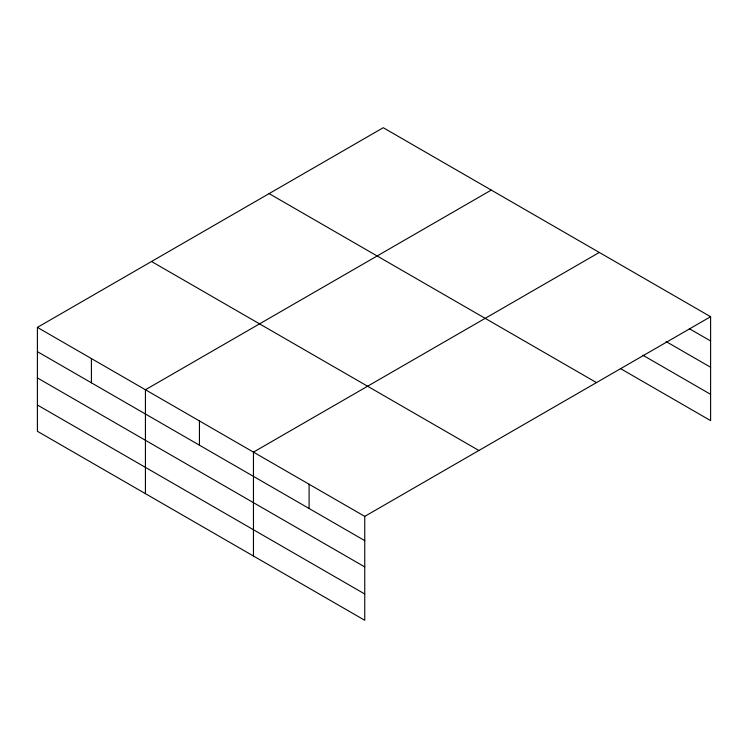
<?xml version="1.0" encoding="UTF-8"?>
<svg xmlns="http://www.w3.org/2000/svg" width="748" height="748" viewBox="0 0 748 748"><rect width="100%" height="100%" fill="white"/><g stroke="black" fill="none" stroke-linecap="round" stroke-linejoin="round"><path stroke-width="1.12" d="M364.753 566.919L364.753 516.382L37.4 327.39L37.4 431.287L364.753 620.288L364.753 566.919L37.4 377.918M620.55 368.624L710.6 420.61L710.6 316.713L383.247 127.712L37.4 327.39M491.268 190.086L145.43 389.755L145.43 493.652M599.298 252.45L253.46 452.129L253.46 556.026M364.753 516.382L710.6 316.713M689.347 328.69L710.6 340.957M666.075 341.546L710.6 367.249M642.803 355.188L710.6 394.327M269.112 193.61L596.474 382.602M151.526 261.491L478.888 450.492M37.4 351.635L364.753 540.636M37.4 405.005L364.753 593.996M309.102 484.255L309.102 508.5M199.445 420.937L199.445 445.191M91.415 358.573L91.415 382.817"/></g></svg>
